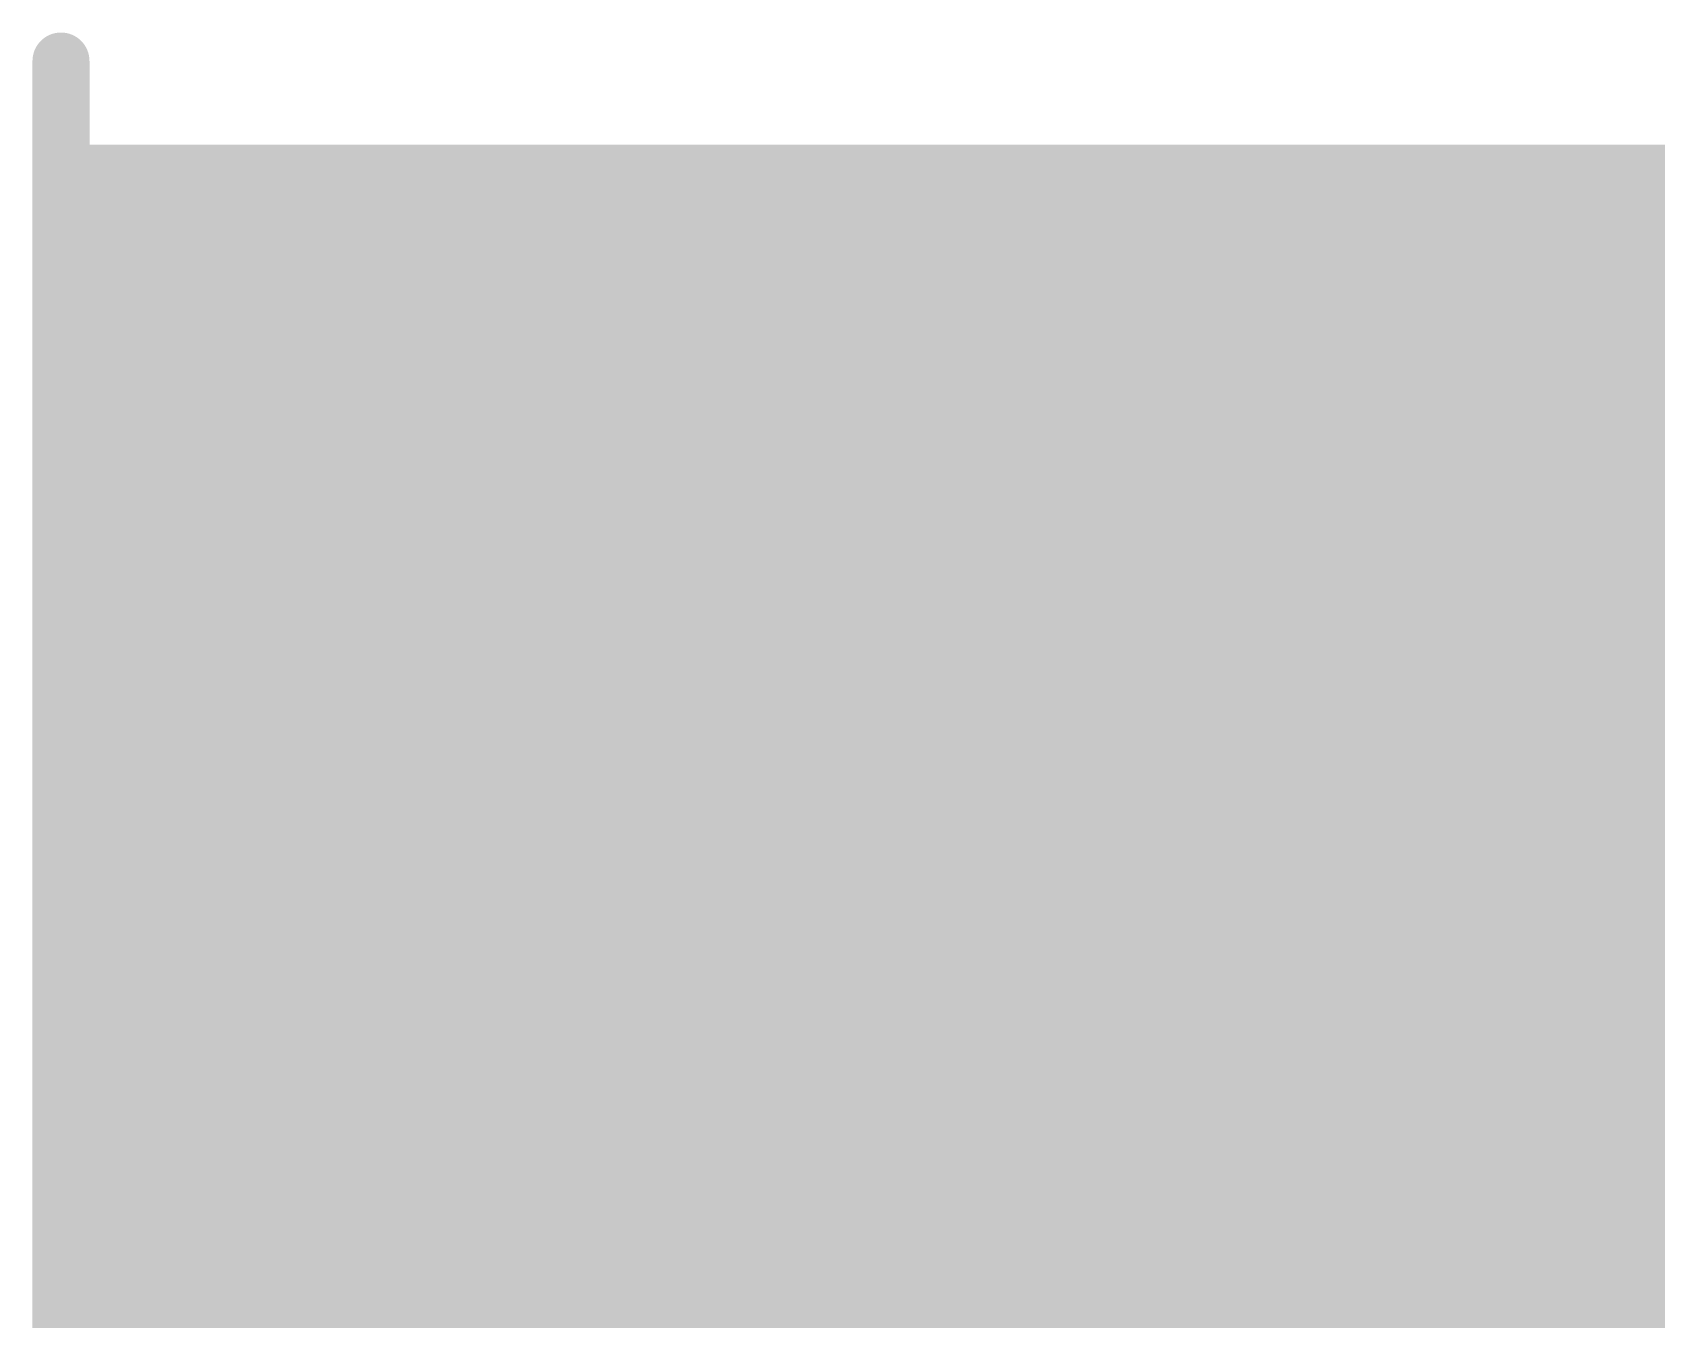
# Model space of a CAD drawing. Header units: inches. Extents: x -5 to 5258, y -4 to 5281.
# Drawn here: x 28.036 to 31.652, y 22.654 to 25.519 of the extents above; entities that cross this region are included whole.
import ezdxf

# ---------------------------------------------------------------- set-up
doc = ezdxf.new("R2010")
doc.units = ezdxf.units.IN
for name, color, linetype in [('Bottom Layer', 5, 'Continuous'), ('Bottom Solder', 6, 'Continuous'), ('Drill Drawing', 1, 'Continuous'), ('Top Layer', 1, 'Continuous'), ('Top Overlay', 2, 'Continuous'), ('Top Paste', 8, 'Continuous'), ('Top Solder', 216, 'Continuous'), ('Via Holes', 16, 'Continuous')]:
    doc.layers.add(name, color=color, linetype=linetype)

# ---------------------------------------------------------------- blocks, each defined once
blk = doc.blocks.new('8_SO_P____P___7')
at = {"layer": 'Top Layer'}
blk.add_hatch(color=1, dxfattribs=at).paths.add_polyline_path([(-1.1435, 1.1435), (1.1435, 1.1435), (1.1435, -1.1435), (-1.1435, -1.1435)])
at = {"layer": 'Top Paste'}
blk.add_hatch(color=8, dxfattribs=at).paths.add_polyline_path([(-1.1435, 1.1435), (1.1435, 1.1435), (1.1435, -1.1435), (-1.1435, -1.1435)])
at = {"layer": 'Top Solder'}
blk.add_hatch(color=216, dxfattribs=at).paths.add_polyline_path([(-1.2135, 1.2135), (1.2135, 1.2135), (1.2135, -1.2135), (-1.2135, -1.2135)])
at = {"layer": 'Top Overlay'}
blk.add_lwpolyline([(1.9022, -2.4892, 0.127, 0.127, 0), (-1.603, -2.4892, 0.127, 0.127, 0)], format="xyseb", dxfattribs=at)
blk.add_lwpolyline([(-1.6347, -2.4892, 0.0635, 0.0635, 1), (-1.5712, -2.4892, 0.0635, 0.0635, 1)], format="xyseb", close=True, dxfattribs=at)

msp = doc.modelspace()

# ---------------------------------------------------------------- hatches: boundary and pattern name
at = {"layer": 'Bottom Layer'}
h = msp.add_hatch(color=5, dxfattribs=at)
edge = h.paths.add_edge_path()
edge.add_arc((28.702, 24.5039), 0.3, 0, 360)
h = msp.add_hatch(color=5, dxfattribs=at)
edge = h.paths.add_edge_path()
edge.add_arc((29.9649, 24.5039), 0.3, 0, 360)
h = msp.add_hatch(color=5, dxfattribs=at)
edge = h.paths.add_edge_path()
edge.add_arc((31.2491, 24.5039), 0.3, 0, 360)
h = msp.add_hatch(color=5, dxfattribs=at)
edge = h.paths.add_edge_path()
edge.add_arc((28.702, 23.241), 0.3, 0, 360)
h = msp.add_hatch(color=5, dxfattribs=at)
edge = h.paths.add_edge_path()
edge.add_arc((29.9649, 23.241), 0.3, 0, 360)
h = msp.add_hatch(color=5, dxfattribs=at)
edge = h.paths.add_edge_path()
edge.add_arc((31.2491, 23.241), 0.3, 0, 360)
at = {"layer": 'Bottom Solder'}
h = msp.add_hatch(color=6, dxfattribs=at)
edge = h.paths.add_edge_path()
edge.add_arc((28.702, 24.5039), 0.4016, 0, 360)
h = msp.add_hatch(color=6, dxfattribs=at)
edge = h.paths.add_edge_path()
edge.add_arc((29.9649, 24.5039), 0.4016, 0, 360)
h = msp.add_hatch(color=6, dxfattribs=at)
edge = h.paths.add_edge_path()
edge.add_arc((31.2491, 24.5039), 0.4016, 0, 360)
h = msp.add_hatch(color=6, dxfattribs=at)
edge = h.paths.add_edge_path()
edge.add_arc((28.702, 23.241), 0.4016, 0, 360)
h = msp.add_hatch(color=6, dxfattribs=at)
edge = h.paths.add_edge_path()
edge.add_arc((29.9649, 23.241), 0.4016, 0, 360)
h = msp.add_hatch(color=6, dxfattribs=at)
edge = h.paths.add_edge_path()
edge.add_arc((31.2491, 23.241), 0.4016, 0, 360)
at = {"layer": 'Top Layer'}
msp.add_hatch(color=1, dxfattribs=at).paths.add_polyline_path([(28.0993, 22.4362), (33.0777, 22.4362), (33.0777, 25.269), (28.0993, 25.269)])
h = msp.add_hatch(color=1, dxfattribs=at)
edge = h.paths.add_edge_path()
edge.add_arc((28.702, 24.5039), 0.3, 0, 360)
h = msp.add_hatch(color=1, dxfattribs=at)
edge = h.paths.add_edge_path()
edge.add_arc((29.9649, 24.5039), 0.3, 0, 360)
h = msp.add_hatch(color=1, dxfattribs=at)
edge = h.paths.add_edge_path()
edge.add_arc((31.2491, 24.5039), 0.3, 0, 360)
h = msp.add_hatch(color=1, dxfattribs=at)
edge = h.paths.add_edge_path()
edge.add_arc((28.702, 23.241), 0.3, 0, 360)
h = msp.add_hatch(color=1, dxfattribs=at)
edge = h.paths.add_edge_path()
edge.add_arc((29.9649, 23.241), 0.3, 0, 360)
h = msp.add_hatch(color=1, dxfattribs=at)
edge = h.paths.add_edge_path()
edge.add_arc((31.2491, 23.241), 0.3, 0, 360)
at = {"layer": 'Top Solder'}
h = msp.add_hatch(color=216, dxfattribs=at)
edge = h.paths.add_edge_path()
edge.add_arc((28.702, 24.5039), 0.4016, 0, 360)
h = msp.add_hatch(color=216, dxfattribs=at)
edge = h.paths.add_edge_path()
edge.add_arc((29.9649, 24.5039), 0.4016, 0, 360)
h = msp.add_hatch(color=216, dxfattribs=at)
edge = h.paths.add_edge_path()
edge.add_arc((31.2491, 24.5039), 0.4016, 0, 360)
h = msp.add_hatch(color=216, dxfattribs=at)
edge = h.paths.add_edge_path()
edge.add_arc((28.702, 23.241), 0.4016, 0, 360)
h = msp.add_hatch(color=216, dxfattribs=at)
edge = h.paths.add_edge_path()
edge.add_arc((29.9649, 23.241), 0.4016, 0, 360)
h = msp.add_hatch(color=216, dxfattribs=at)
edge = h.paths.add_edge_path()
edge.add_arc((31.2491, 23.241), 0.4016, 0, 360)
at = {"layer": 'Via Holes'}
h = msp.add_hatch(color=7, dxfattribs=at)
edge = h.paths.add_edge_path()
edge.add_arc((28.702, 24.5039), 0.15, 0, 360)
h = msp.add_hatch(color=7, dxfattribs=at)
edge = h.paths.add_edge_path()
edge.add_arc((29.9649, 24.5039), 0.15, 0, 360)
h = msp.add_hatch(color=7, dxfattribs=at)
edge = h.paths.add_edge_path()
edge.add_arc((31.2491, 24.5039), 0.15, 0, 360)
h = msp.add_hatch(color=7, dxfattribs=at)
edge = h.paths.add_edge_path()
edge.add_arc((28.702, 23.241), 0.15, 0, 360)
h = msp.add_hatch(color=7, dxfattribs=at)
edge = h.paths.add_edge_path()
edge.add_arc((29.9649, 23.241), 0.15, 0, 360)
h = msp.add_hatch(color=7, dxfattribs=at)
edge = h.paths.add_edge_path()
edge.add_arc((31.2491, 23.241), 0.15, 0, 360)

# ---------------------------------------------------------------- linework, layer by layer
at = {"layer": 'Drill Drawing'}
for points in [[(28.575, 24.6309, 0.0508, 0.0508, 0), (28.575, 24.7579, 0.0508, 0.0508, 0)], [(28.575, 24.7579, 0.0508, 0.0508, 0), (28.829, 24.7579, 0.0508, 0.0508, 0)], [(28.829, 24.6309, 0.0508, 0.0508, 0), (28.829, 24.7579, 0.0508, 0.0508, 0)], [(29.8379, 24.6309, 0.0508, 0.0508, 0), (29.8379, 24.7579, 0.0508, 0.0508, 0)], [(29.8379, 24.7579, 0.0508, 0.0508, 0), (30.0919, 24.7579, 0.0508, 0.0508, 0)], [(30.0919, 24.6309, 0.0508, 0.0508, 0), (30.0919, 24.7579, 0.0508, 0.0508, 0)], [(31.1221, 24.6309, 0.0508, 0.0508, 0), (31.1221, 24.7579, 0.0508, 0.0508, 0)], [(31.1221, 24.7579, 0.0508, 0.0508, 0), (31.3761, 24.7579, 0.0508, 0.0508, 0)], [(31.3761, 24.6309, 0.0508, 0.0508, 0), (31.3761, 24.7579, 0.0508, 0.0508, 0)], [(28.6258, 24.5801, 0.0508, 0.0508, 0), (28.6258, 24.6563, 0.0508, 0.0508, 0)], [(28.6258, 24.6563, 0.0508, 0.0508, 0), (28.7782, 24.6563, 0.0508, 0.0508, 0)], [(28.7782, 24.5801, 0.0508, 0.0508, 0), (28.7782, 24.6563, 0.0508, 0.0508, 0)], [(29.8887, 24.5801, 0.0508, 0.0508, 0), (29.8887, 24.6563, 0.0508, 0.0508, 0)], [(29.8887, 24.6563, 0.0508, 0.0508, 0), (30.0411, 24.6563, 0.0508, 0.0508, 0)], [(30.0411, 24.5801, 0.0508, 0.0508, 0), (30.0411, 24.6563, 0.0508, 0.0508, 0)], [(31.1729, 24.5801, 0.0508, 0.0508, 0), (31.1729, 24.6563, 0.0508, 0.0508, 0)], [(31.1729, 24.6563, 0.0508, 0.0508, 0), (31.3253, 24.6563, 0.0508, 0.0508, 0)], [(31.3253, 24.5801, 0.0508, 0.0508, 0), (31.3253, 24.6563, 0.0508, 0.0508, 0)], [(28.448, 24.3769, 0.0508, 0.0508, 0), (28.448, 24.6309, 0.0508, 0.0508, 0)], [(28.448, 24.6309, 0.0508, 0.0508, 0), (28.575, 24.6309, 0.0508, 0.0508, 0)], [(28.829, 24.6309, 0.0508, 0.0508, 0), (28.956, 24.6309, 0.0508, 0.0508, 0)], [(28.956, 24.3769, 0.0508, 0.0508, 0), (28.956, 24.6309, 0.0508, 0.0508, 0)], [(29.7109, 24.3769, 0.0508, 0.0508, 0), (29.7109, 24.6309, 0.0508, 0.0508, 0)], [(29.7109, 24.6309, 0.0508, 0.0508, 0), (29.8379, 24.6309, 0.0508, 0.0508, 0)], [(30.0919, 24.6309, 0.0508, 0.0508, 0), (30.2189, 24.6309, 0.0508, 0.0508, 0)], [(30.2189, 24.3769, 0.0508, 0.0508, 0), (30.2189, 24.6309, 0.0508, 0.0508, 0)], [(30.9951, 24.3769, 0.0508, 0.0508, 0), (30.9951, 24.6309, 0.0508, 0.0508, 0)], [(30.9951, 24.6309, 0.0508, 0.0508, 0), (31.1221, 24.6309, 0.0508, 0.0508, 0)], [(31.3761, 24.6309, 0.0508, 0.0508, 0), (31.5031, 24.6309, 0.0508, 0.0508, 0)], [(31.5031, 24.3769, 0.0508, 0.0508, 0), (31.5031, 24.6309, 0.0508, 0.0508, 0)], [(28.5496, 24.4277, 0.0508, 0.0508, 0), (28.5496, 24.5801, 0.0508, 0.0508, 0)], [(28.5496, 24.5801, 0.0508, 0.0508, 0), (28.6258, 24.5801, 0.0508, 0.0508, 0)], [(28.7782, 24.5801, 0.0508, 0.0508, 0), (28.8544, 24.5801, 0.0508, 0.0508, 0)], [(28.8544, 24.4277, 0.0508, 0.0508, 0), (28.8544, 24.5801, 0.0508, 0.0508, 0)], [(29.8125, 24.4277, 0.0508, 0.0508, 0), (29.8125, 24.5801, 0.0508, 0.0508, 0)], [(29.8125, 24.5801, 0.0508, 0.0508, 0), (29.8887, 24.5801, 0.0508, 0.0508, 0)], [(30.0411, 24.5801, 0.0508, 0.0508, 0), (30.1173, 24.5801, 0.0508, 0.0508, 0)], [(30.1173, 24.4277, 0.0508, 0.0508, 0), (30.1173, 24.5801, 0.0508, 0.0508, 0)], [(31.0967, 24.4277, 0.0508, 0.0508, 0), (31.0967, 24.5801, 0.0508, 0.0508, 0)], [(31.0967, 24.5801, 0.0508, 0.0508, 0), (31.1729, 24.5801, 0.0508, 0.0508, 0)], [(31.3253, 24.5801, 0.0508, 0.0508, 0), (31.4015, 24.5801, 0.0508, 0.0508, 0)], [(31.4015, 24.4277, 0.0508, 0.0508, 0), (31.4015, 24.5801, 0.0508, 0.0508, 0)], [(28.5496, 24.4277, 0.0508, 0.0508, 0), (28.6258, 24.4277, 0.0508, 0.0508, 0)], [(28.6258, 24.3515, 0.0508, 0.0508, 0), (28.6258, 24.4277, 0.0508, 0.0508, 0)], [(28.7782, 24.4277, 0.0508, 0.0508, 0), (28.8544, 24.4277, 0.0508, 0.0508, 0)], [(28.7782, 24.3515, 0.0508, 0.0508, 0), (28.7782, 24.4277, 0.0508, 0.0508, 0)], [(29.8125, 24.4277, 0.0508, 0.0508, 0), (29.8887, 24.4277, 0.0508, 0.0508, 0)], [(29.8887, 24.3515, 0.0508, 0.0508, 0), (29.8887, 24.4277, 0.0508, 0.0508, 0)], [(30.0411, 24.4277, 0.0508, 0.0508, 0), (30.1173, 24.4277, 0.0508, 0.0508, 0)], [(30.0411, 24.3515, 0.0508, 0.0508, 0), (30.0411, 24.4277, 0.0508, 0.0508, 0)], [(31.0967, 24.4277, 0.0508, 0.0508, 0), (31.1729, 24.4277, 0.0508, 0.0508, 0)], [(31.1729, 24.3515, 0.0508, 0.0508, 0), (31.1729, 24.4277, 0.0508, 0.0508, 0)], [(31.3253, 24.4277, 0.0508, 0.0508, 0), (31.4015, 24.4277, 0.0508, 0.0508, 0)], [(31.3253, 24.3515, 0.0508, 0.0508, 0), (31.3253, 24.4277, 0.0508, 0.0508, 0)], [(28.448, 24.3769, 0.0508, 0.0508, 0), (28.575, 24.3769, 0.0508, 0.0508, 0)], [(28.575, 24.2499, 0.0508, 0.0508, 0), (28.575, 24.3769, 0.0508, 0.0508, 0)], [(28.6258, 24.3515, 0.0508, 0.0508, 0), (28.7782, 24.3515, 0.0508, 0.0508, 0)], [(28.829, 24.3769, 0.0508, 0.0508, 0), (28.956, 24.3769, 0.0508, 0.0508, 0)], [(28.829, 24.2499, 0.0508, 0.0508, 0), (28.829, 24.3769, 0.0508, 0.0508, 0)], [(29.7109, 24.3769, 0.0508, 0.0508, 0), (29.8379, 24.3769, 0.0508, 0.0508, 0)], [(29.8379, 24.2499, 0.0508, 0.0508, 0), (29.8379, 24.3769, 0.0508, 0.0508, 0)], [(29.8887, 24.3515, 0.0508, 0.0508, 0), (30.0411, 24.3515, 0.0508, 0.0508, 0)], [(30.0919, 24.3769, 0.0508, 0.0508, 0), (30.2189, 24.3769, 0.0508, 0.0508, 0)], [(30.0919, 24.2499, 0.0508, 0.0508, 0), (30.0919, 24.3769, 0.0508, 0.0508, 0)], [(30.9951, 24.3769, 0.0508, 0.0508, 0), (31.1221, 24.3769, 0.0508, 0.0508, 0)], [(31.1221, 24.2499, 0.0508, 0.0508, 0), (31.1221, 24.3769, 0.0508, 0.0508, 0)], [(31.1729, 24.3515, 0.0508, 0.0508, 0), (31.3253, 24.3515, 0.0508, 0.0508, 0)], [(31.3761, 24.3769, 0.0508, 0.0508, 0), (31.5031, 24.3769, 0.0508, 0.0508, 0)], [(31.3761, 24.2499, 0.0508, 0.0508, 0), (31.3761, 24.3769, 0.0508, 0.0508, 0)], [(28.575, 24.2499, 0.0508, 0.0508, 0), (28.829, 24.2499, 0.0508, 0.0508, 0)], [(29.8379, 24.2499, 0.0508, 0.0508, 0), (30.0919, 24.2499, 0.0508, 0.0508, 0)], [(31.1221, 24.2499, 0.0508, 0.0508, 0), (31.3761, 24.2499, 0.0508, 0.0508, 0)], [(28.575, 23.368, 0.0508, 0.0508, 0), (28.575, 23.495, 0.0508, 0.0508, 0)], [(28.575, 23.495, 0.0508, 0.0508, 0), (28.829, 23.495, 0.0508, 0.0508, 0)], [(28.829, 23.368, 0.0508, 0.0508, 0), (28.829, 23.495, 0.0508, 0.0508, 0)], [(29.8379, 23.368, 0.0508, 0.0508, 0), (29.8379, 23.495, 0.0508, 0.0508, 0)], [(29.8379, 23.495, 0.0508, 0.0508, 0), (30.0919, 23.495, 0.0508, 0.0508, 0)], [(30.0919, 23.368, 0.0508, 0.0508, 0), (30.0919, 23.495, 0.0508, 0.0508, 0)], [(31.1221, 23.368, 0.0508, 0.0508, 0), (31.1221, 23.495, 0.0508, 0.0508, 0)], [(31.1221, 23.495, 0.0508, 0.0508, 0), (31.3761, 23.495, 0.0508, 0.0508, 0)], [(31.3761, 23.368, 0.0508, 0.0508, 0), (31.3761, 23.495, 0.0508, 0.0508, 0)], [(28.6258, 23.3172, 0.0508, 0.0508, 0), (28.6258, 23.3934, 0.0508, 0.0508, 0)], [(28.6258, 23.3934, 0.0508, 0.0508, 0), (28.7782, 23.3934, 0.0508, 0.0508, 0)], [(28.7782, 23.3172, 0.0508, 0.0508, 0), (28.7782, 23.3934, 0.0508, 0.0508, 0)], [(29.8887, 23.3172, 0.0508, 0.0508, 0), (29.8887, 23.3934, 0.0508, 0.0508, 0)], [(29.8887, 23.3934, 0.0508, 0.0508, 0), (30.0411, 23.3934, 0.0508, 0.0508, 0)], [(30.0411, 23.3172, 0.0508, 0.0508, 0), (30.0411, 23.3934, 0.0508, 0.0508, 0)], [(31.1729, 23.3172, 0.0508, 0.0508, 0), (31.1729, 23.3934, 0.0508, 0.0508, 0)], [(31.1729, 23.3934, 0.0508, 0.0508, 0), (31.3253, 23.3934, 0.0508, 0.0508, 0)], [(31.3253, 23.3172, 0.0508, 0.0508, 0), (31.3253, 23.3934, 0.0508, 0.0508, 0)], [(28.448, 23.114, 0.0508, 0.0508, 0), (28.448, 23.368, 0.0508, 0.0508, 0)], [(28.448, 23.368, 0.0508, 0.0508, 0), (28.575, 23.368, 0.0508, 0.0508, 0)], [(28.829, 23.368, 0.0508, 0.0508, 0), (28.956, 23.368, 0.0508, 0.0508, 0)], [(28.956, 23.114, 0.0508, 0.0508, 0), (28.956, 23.368, 0.0508, 0.0508, 0)], [(29.7109, 23.114, 0.0508, 0.0508, 0), (29.7109, 23.368, 0.0508, 0.0508, 0)], [(29.7109, 23.368, 0.0508, 0.0508, 0), (29.8379, 23.368, 0.0508, 0.0508, 0)], [(30.0919, 23.368, 0.0508, 0.0508, 0), (30.2189, 23.368, 0.0508, 0.0508, 0)], [(30.2189, 23.114, 0.0508, 0.0508, 0), (30.2189, 23.368, 0.0508, 0.0508, 0)], [(30.9951, 23.114, 0.0508, 0.0508, 0), (30.9951, 23.368, 0.0508, 0.0508, 0)], [(30.9951, 23.368, 0.0508, 0.0508, 0), (31.1221, 23.368, 0.0508, 0.0508, 0)], [(31.3761, 23.368, 0.0508, 0.0508, 0), (31.5031, 23.368, 0.0508, 0.0508, 0)], [(31.5031, 23.114, 0.0508, 0.0508, 0), (31.5031, 23.368, 0.0508, 0.0508, 0)], [(28.5496, 23.1648, 0.0508, 0.0508, 0), (28.5496, 23.3172, 0.0508, 0.0508, 0)], [(28.5496, 23.3172, 0.0508, 0.0508, 0), (28.6258, 23.3172, 0.0508, 0.0508, 0)], [(28.7782, 23.3172, 0.0508, 0.0508, 0), (28.8544, 23.3172, 0.0508, 0.0508, 0)], [(28.8544, 23.1648, 0.0508, 0.0508, 0), (28.8544, 23.3172, 0.0508, 0.0508, 0)], [(29.8125, 23.1648, 0.0508, 0.0508, 0), (29.8125, 23.3172, 0.0508, 0.0508, 0)], [(29.8125, 23.3172, 0.0508, 0.0508, 0), (29.8887, 23.3172, 0.0508, 0.0508, 0)], [(30.0411, 23.3172, 0.0508, 0.0508, 0), (30.1173, 23.3172, 0.0508, 0.0508, 0)], [(30.1173, 23.1648, 0.0508, 0.0508, 0), (30.1173, 23.3172, 0.0508, 0.0508, 0)], [(31.0967, 23.1648, 0.0508, 0.0508, 0), (31.0967, 23.3172, 0.0508, 0.0508, 0)], [(31.0967, 23.3172, 0.0508, 0.0508, 0), (31.1729, 23.3172, 0.0508, 0.0508, 0)], [(31.3253, 23.3172, 0.0508, 0.0508, 0), (31.4015, 23.3172, 0.0508, 0.0508, 0)], [(31.4015, 23.1648, 0.0508, 0.0508, 0), (31.4015, 23.3172, 0.0508, 0.0508, 0)], [(28.5496, 23.1648, 0.0508, 0.0508, 0), (28.6258, 23.1648, 0.0508, 0.0508, 0)], [(28.6258, 23.0886, 0.0508, 0.0508, 0), (28.6258, 23.1648, 0.0508, 0.0508, 0)], [(28.7782, 23.1648, 0.0508, 0.0508, 0), (28.8544, 23.1648, 0.0508, 0.0508, 0)], [(28.7782, 23.0886, 0.0508, 0.0508, 0), (28.7782, 23.1648, 0.0508, 0.0508, 0)], [(29.8125, 23.1648, 0.0508, 0.0508, 0), (29.8887, 23.1648, 0.0508, 0.0508, 0)], [(29.8887, 23.0886, 0.0508, 0.0508, 0), (29.8887, 23.1648, 0.0508, 0.0508, 0)], [(30.0411, 23.1648, 0.0508, 0.0508, 0), (30.1173, 23.1648, 0.0508, 0.0508, 0)], [(30.0411, 23.0886, 0.0508, 0.0508, 0), (30.0411, 23.1648, 0.0508, 0.0508, 0)], [(31.0967, 23.1648, 0.0508, 0.0508, 0), (31.1729, 23.1648, 0.0508, 0.0508, 0)], [(31.1729, 23.0886, 0.0508, 0.0508, 0), (31.1729, 23.1648, 0.0508, 0.0508, 0)], [(31.3253, 23.1648, 0.0508, 0.0508, 0), (31.4015, 23.1648, 0.0508, 0.0508, 0)], [(31.3253, 23.0886, 0.0508, 0.0508, 0), (31.3253, 23.1648, 0.0508, 0.0508, 0)], [(28.448, 23.114, 0.0508, 0.0508, 0), (28.575, 23.114, 0.0508, 0.0508, 0)], [(28.575, 22.987, 0.0508, 0.0508, 0), (28.575, 23.114, 0.0508, 0.0508, 0)], [(28.6258, 23.0886, 0.0508, 0.0508, 0), (28.7782, 23.0886, 0.0508, 0.0508, 0)], [(28.829, 23.114, 0.0508, 0.0508, 0), (28.956, 23.114, 0.0508, 0.0508, 0)], [(28.829, 22.987, 0.0508, 0.0508, 0), (28.829, 23.114, 0.0508, 0.0508, 0)], [(29.7109, 23.114, 0.0508, 0.0508, 0), (29.8379, 23.114, 0.0508, 0.0508, 0)], [(29.8379, 22.987, 0.0508, 0.0508, 0), (29.8379, 23.114, 0.0508, 0.0508, 0)], [(29.8887, 23.0886, 0.0508, 0.0508, 0), (30.0411, 23.0886, 0.0508, 0.0508, 0)], [(30.0919, 23.114, 0.0508, 0.0508, 0), (30.2189, 23.114, 0.0508, 0.0508, 0)], [(30.0919, 22.987, 0.0508, 0.0508, 0), (30.0919, 23.114, 0.0508, 0.0508, 0)], [(30.9951, 23.114, 0.0508, 0.0508, 0), (31.1221, 23.114, 0.0508, 0.0508, 0)], [(31.1221, 22.987, 0.0508, 0.0508, 0), (31.1221, 23.114, 0.0508, 0.0508, 0)], [(31.1729, 23.0886, 0.0508, 0.0508, 0), (31.3253, 23.0886, 0.0508, 0.0508, 0)], [(31.3761, 23.114, 0.0508, 0.0508, 0), (31.5031, 23.114, 0.0508, 0.0508, 0)], [(31.3761, 22.987, 0.0508, 0.0508, 0), (31.3761, 23.114, 0.0508, 0.0508, 0)], [(28.575, 22.987, 0.0508, 0.0508, 0), (28.829, 22.987, 0.0508, 0.0508, 0)], [(29.8379, 22.987, 0.0508, 0.0508, 0), (30.0919, 22.987, 0.0508, 0.0508, 0)], [(31.1221, 22.987, 0.0508, 0.0508, 0), (31.3761, 22.987, 0.0508, 0.0508, 0)]]:
    msp.add_lwpolyline(points, format="xyseb", dxfattribs=at)
for points in [[(28.5623, 24.7579, 0.0254, 0.0254, 1), (28.5877, 24.7579, 0.0254, 0.0254, 1)], [(28.5623, 24.7579, 0.0254, 0.0254, 1), (28.5877, 24.7579, 0.0254, 0.0254, 1)], [(28.8163, 24.7579, 0.0254, 0.0254, 1), (28.8417, 24.7579, 0.0254, 0.0254, 1)], [(28.8163, 24.7579, 0.0254, 0.0254, 1), (28.8417, 24.7579, 0.0254, 0.0254, 1)], [(29.8252, 24.7579, 0.0254, 0.0254, 1), (29.8506, 24.7579, 0.0254, 0.0254, 1)], [(29.8252, 24.7579, 0.0254, 0.0254, 1), (29.8506, 24.7579, 0.0254, 0.0254, 1)], [(30.0792, 24.7579, 0.0254, 0.0254, 1), (30.1046, 24.7579, 0.0254, 0.0254, 1)], [(30.0792, 24.7579, 0.0254, 0.0254, 1), (30.1046, 24.7579, 0.0254, 0.0254, 1)], [(31.1094, 24.7579, 0.0254, 0.0254, 1), (31.1348, 24.7579, 0.0254, 0.0254, 1)], [(31.1094, 24.7579, 0.0254, 0.0254, 1), (31.1348, 24.7579, 0.0254, 0.0254, 1)], [(31.3634, 24.7579, 0.0254, 0.0254, 1), (31.3888, 24.7579, 0.0254, 0.0254, 1)], [(31.3634, 24.7579, 0.0254, 0.0254, 1), (31.3888, 24.7579, 0.0254, 0.0254, 1)], [(28.6131, 24.6563, 0.0254, 0.0254, 1), (28.6385, 24.6563, 0.0254, 0.0254, 1)], [(28.6131, 24.6563, 0.0254, 0.0254, 1), (28.6385, 24.6563, 0.0254, 0.0254, 1)], [(28.7655, 24.6563, 0.0254, 0.0254, 1), (28.7909, 24.6563, 0.0254, 0.0254, 1)], [(28.7655, 24.6563, 0.0254, 0.0254, 1), (28.7909, 24.6563, 0.0254, 0.0254, 1)], [(29.876, 24.6563, 0.0254, 0.0254, 1), (29.9014, 24.6563, 0.0254, 0.0254, 1)], [(29.876, 24.6563, 0.0254, 0.0254, 1), (29.9014, 24.6563, 0.0254, 0.0254, 1)], [(30.0284, 24.6563, 0.0254, 0.0254, 1), (30.0538, 24.6563, 0.0254, 0.0254, 1)], [(30.0284, 24.6563, 0.0254, 0.0254, 1), (30.0538, 24.6563, 0.0254, 0.0254, 1)], [(31.1602, 24.6563, 0.0254, 0.0254, 1), (31.1856, 24.6563, 0.0254, 0.0254, 1)], [(31.1602, 24.6563, 0.0254, 0.0254, 1), (31.1856, 24.6563, 0.0254, 0.0254, 1)], [(31.3126, 24.6563, 0.0254, 0.0254, 1), (31.338, 24.6563, 0.0254, 0.0254, 1)], [(31.3126, 24.6563, 0.0254, 0.0254, 1), (31.338, 24.6563, 0.0254, 0.0254, 1)], [(28.4353, 24.6309, 0.0254, 0.0254, 1), (28.4607, 24.6309, 0.0254, 0.0254, 1)], [(28.4353, 24.6309, 0.0254, 0.0254, 1), (28.4607, 24.6309, 0.0254, 0.0254, 1)], [(28.5623, 24.6309, 0.0254, 0.0254, 1), (28.5877, 24.6309, 0.0254, 0.0254, 1)], [(28.5623, 24.6309, 0.0254, 0.0254, 1), (28.5877, 24.6309, 0.0254, 0.0254, 1)], [(28.8163, 24.6309, 0.0254, 0.0254, 1), (28.8417, 24.6309, 0.0254, 0.0254, 1)], [(28.8163, 24.6309, 0.0254, 0.0254, 1), (28.8417, 24.6309, 0.0254, 0.0254, 1)], [(28.9433, 24.6309, 0.0254, 0.0254, 1), (28.9687, 24.6309, 0.0254, 0.0254, 1)], [(28.9433, 24.6309, 0.0254, 0.0254, 1), (28.9687, 24.6309, 0.0254, 0.0254, 1)], [(29.6982, 24.6309, 0.0254, 0.0254, 1), (29.7236, 24.6309, 0.0254, 0.0254, 1)], [(29.6982, 24.6309, 0.0254, 0.0254, 1), (29.7236, 24.6309, 0.0254, 0.0254, 1)], [(29.8252, 24.6309, 0.0254, 0.0254, 1), (29.8506, 24.6309, 0.0254, 0.0254, 1)], [(29.8252, 24.6309, 0.0254, 0.0254, 1), (29.8506, 24.6309, 0.0254, 0.0254, 1)], [(30.0792, 24.6309, 0.0254, 0.0254, 1), (30.1046, 24.6309, 0.0254, 0.0254, 1)], [(30.0792, 24.6309, 0.0254, 0.0254, 1), (30.1046, 24.6309, 0.0254, 0.0254, 1)], [(30.2062, 24.6309, 0.0254, 0.0254, 1), (30.2316, 24.6309, 0.0254, 0.0254, 1)], [(30.2062, 24.6309, 0.0254, 0.0254, 1), (30.2316, 24.6309, 0.0254, 0.0254, 1)], [(30.9824, 24.6309, 0.0254, 0.0254, 1), (31.0078, 24.6309, 0.0254, 0.0254, 1)], [(30.9824, 24.6309, 0.0254, 0.0254, 1), (31.0078, 24.6309, 0.0254, 0.0254, 1)], [(31.1094, 24.6309, 0.0254, 0.0254, 1), (31.1348, 24.6309, 0.0254, 0.0254, 1)], [(31.1094, 24.6309, 0.0254, 0.0254, 1), (31.1348, 24.6309, 0.0254, 0.0254, 1)], [(31.3634, 24.6309, 0.0254, 0.0254, 1), (31.3888, 24.6309, 0.0254, 0.0254, 1)], [(31.3634, 24.6309, 0.0254, 0.0254, 1), (31.3888, 24.6309, 0.0254, 0.0254, 1)], [(31.4904, 24.6309, 0.0254, 0.0254, 1), (31.5158, 24.6309, 0.0254, 0.0254, 1)], [(31.4904, 24.6309, 0.0254, 0.0254, 1), (31.5158, 24.6309, 0.0254, 0.0254, 1)], [(28.5369, 24.5801, 0.0254, 0.0254, 1), (28.5623, 24.5801, 0.0254, 0.0254, 1)], [(28.5369, 24.5801, 0.0254, 0.0254, 1), (28.5623, 24.5801, 0.0254, 0.0254, 1)], [(28.6131, 24.5801, 0.0254, 0.0254, 1), (28.6385, 24.5801, 0.0254, 0.0254, 1)], [(28.6131, 24.5801, 0.0254, 0.0254, 1), (28.6385, 24.5801, 0.0254, 0.0254, 1)], [(28.7655, 24.5801, 0.0254, 0.0254, 1), (28.7909, 24.5801, 0.0254, 0.0254, 1)], [(28.7655, 24.5801, 0.0254, 0.0254, 1), (28.7909, 24.5801, 0.0254, 0.0254, 1)], [(28.8417, 24.5801, 0.0254, 0.0254, 1), (28.8671, 24.5801, 0.0254, 0.0254, 1)], [(28.8417, 24.5801, 0.0254, 0.0254, 1), (28.8671, 24.5801, 0.0254, 0.0254, 1)], [(29.7998, 24.5801, 0.0254, 0.0254, 1), (29.8252, 24.5801, 0.0254, 0.0254, 1)], [(29.7998, 24.5801, 0.0254, 0.0254, 1), (29.8252, 24.5801, 0.0254, 0.0254, 1)], [(29.876, 24.5801, 0.0254, 0.0254, 1), (29.9014, 24.5801, 0.0254, 0.0254, 1)], [(29.876, 24.5801, 0.0254, 0.0254, 1), (29.9014, 24.5801, 0.0254, 0.0254, 1)], [(30.0284, 24.5801, 0.0254, 0.0254, 1), (30.0538, 24.5801, 0.0254, 0.0254, 1)], [(30.0284, 24.5801, 0.0254, 0.0254, 1), (30.0538, 24.5801, 0.0254, 0.0254, 1)], [(30.1046, 24.5801, 0.0254, 0.0254, 1), (30.13, 24.5801, 0.0254, 0.0254, 1)], [(30.1046, 24.5801, 0.0254, 0.0254, 1), (30.13, 24.5801, 0.0254, 0.0254, 1)], [(31.084, 24.5801, 0.0254, 0.0254, 1), (31.1094, 24.5801, 0.0254, 0.0254, 1)], [(31.084, 24.5801, 0.0254, 0.0254, 1), (31.1094, 24.5801, 0.0254, 0.0254, 1)], [(31.1602, 24.5801, 0.0254, 0.0254, 1), (31.1856, 24.5801, 0.0254, 0.0254, 1)], [(31.1602, 24.5801, 0.0254, 0.0254, 1), (31.1856, 24.5801, 0.0254, 0.0254, 1)], [(31.3126, 24.5801, 0.0254, 0.0254, 1), (31.338, 24.5801, 0.0254, 0.0254, 1)], [(31.3126, 24.5801, 0.0254, 0.0254, 1), (31.338, 24.5801, 0.0254, 0.0254, 1)], [(31.3888, 24.5801, 0.0254, 0.0254, 1), (31.4142, 24.5801, 0.0254, 0.0254, 1)], [(31.3888, 24.5801, 0.0254, 0.0254, 1), (31.4142, 24.5801, 0.0254, 0.0254, 1)], [(28.5369, 24.4277, 0.0254, 0.0254, 1), (28.5623, 24.4277, 0.0254, 0.0254, 1)], [(28.5369, 24.4277, 0.0254, 0.0254, 1), (28.5623, 24.4277, 0.0254, 0.0254, 1)], [(28.6131, 24.4277, 0.0254, 0.0254, 1), (28.6385, 24.4277, 0.0254, 0.0254, 1)], [(28.6131, 24.4277, 0.0254, 0.0254, 1), (28.6385, 24.4277, 0.0254, 0.0254, 1)], [(28.7655, 24.4277, 0.0254, 0.0254, 1), (28.7909, 24.4277, 0.0254, 0.0254, 1)], [(28.7655, 24.4277, 0.0254, 0.0254, 1), (28.7909, 24.4277, 0.0254, 0.0254, 1)], [(28.8417, 24.4277, 0.0254, 0.0254, 1), (28.8671, 24.4277, 0.0254, 0.0254, 1)], [(28.8417, 24.4277, 0.0254, 0.0254, 1), (28.8671, 24.4277, 0.0254, 0.0254, 1)], [(29.7998, 24.4277, 0.0254, 0.0254, 1), (29.8252, 24.4277, 0.0254, 0.0254, 1)], [(29.7998, 24.4277, 0.0254, 0.0254, 1), (29.8252, 24.4277, 0.0254, 0.0254, 1)], [(29.876, 24.4277, 0.0254, 0.0254, 1), (29.9014, 24.4277, 0.0254, 0.0254, 1)], [(29.876, 24.4277, 0.0254, 0.0254, 1), (29.9014, 24.4277, 0.0254, 0.0254, 1)], [(30.0284, 24.4277, 0.0254, 0.0254, 1), (30.0538, 24.4277, 0.0254, 0.0254, 1)], [(30.0284, 24.4277, 0.0254, 0.0254, 1), (30.0538, 24.4277, 0.0254, 0.0254, 1)], [(30.1046, 24.4277, 0.0254, 0.0254, 1), (30.13, 24.4277, 0.0254, 0.0254, 1)], [(30.1046, 24.4277, 0.0254, 0.0254, 1), (30.13, 24.4277, 0.0254, 0.0254, 1)], [(31.084, 24.4277, 0.0254, 0.0254, 1), (31.1094, 24.4277, 0.0254, 0.0254, 1)], [(31.084, 24.4277, 0.0254, 0.0254, 1), (31.1094, 24.4277, 0.0254, 0.0254, 1)], [(31.1602, 24.4277, 0.0254, 0.0254, 1), (31.1856, 24.4277, 0.0254, 0.0254, 1)], [(31.1602, 24.4277, 0.0254, 0.0254, 1), (31.1856, 24.4277, 0.0254, 0.0254, 1)], [(31.3126, 24.4277, 0.0254, 0.0254, 1), (31.338, 24.4277, 0.0254, 0.0254, 1)], [(31.3126, 24.4277, 0.0254, 0.0254, 1), (31.338, 24.4277, 0.0254, 0.0254, 1)], [(31.3888, 24.4277, 0.0254, 0.0254, 1), (31.4142, 24.4277, 0.0254, 0.0254, 1)], [(31.3888, 24.4277, 0.0254, 0.0254, 1), (31.4142, 24.4277, 0.0254, 0.0254, 1)], [(28.4353, 24.3769, 0.0254, 0.0254, 1), (28.4607, 24.3769, 0.0254, 0.0254, 1)], [(28.4353, 24.3769, 0.0254, 0.0254, 1), (28.4607, 24.3769, 0.0254, 0.0254, 1)], [(28.5623, 24.3769, 0.0254, 0.0254, 1), (28.5877, 24.3769, 0.0254, 0.0254, 1)], [(28.5623, 24.3769, 0.0254, 0.0254, 1), (28.5877, 24.3769, 0.0254, 0.0254, 1)], [(28.6131, 24.3515, 0.0254, 0.0254, 1), (28.6385, 24.3515, 0.0254, 0.0254, 1)], [(28.6131, 24.3515, 0.0254, 0.0254, 1), (28.6385, 24.3515, 0.0254, 0.0254, 1)], [(28.7655, 24.3515, 0.0254, 0.0254, 1), (28.7909, 24.3515, 0.0254, 0.0254, 1)], [(28.7655, 24.3515, 0.0254, 0.0254, 1), (28.7909, 24.3515, 0.0254, 0.0254, 1)], [(28.8163, 24.3769, 0.0254, 0.0254, 1), (28.8417, 24.3769, 0.0254, 0.0254, 1)], [(28.8163, 24.3769, 0.0254, 0.0254, 1), (28.8417, 24.3769, 0.0254, 0.0254, 1)], [(28.9433, 24.3769, 0.0254, 0.0254, 1), (28.9687, 24.3769, 0.0254, 0.0254, 1)], [(28.9433, 24.3769, 0.0254, 0.0254, 1), (28.9687, 24.3769, 0.0254, 0.0254, 1)], [(29.6982, 24.3769, 0.0254, 0.0254, 1), (29.7236, 24.3769, 0.0254, 0.0254, 1)], [(29.6982, 24.3769, 0.0254, 0.0254, 1), (29.7236, 24.3769, 0.0254, 0.0254, 1)], [(29.8252, 24.3769, 0.0254, 0.0254, 1), (29.8506, 24.3769, 0.0254, 0.0254, 1)], [(29.8252, 24.3769, 0.0254, 0.0254, 1), (29.8506, 24.3769, 0.0254, 0.0254, 1)], [(29.876, 24.3515, 0.0254, 0.0254, 1), (29.9014, 24.3515, 0.0254, 0.0254, 1)], [(29.876, 24.3515, 0.0254, 0.0254, 1), (29.9014, 24.3515, 0.0254, 0.0254, 1)], [(30.0284, 24.3515, 0.0254, 0.0254, 1), (30.0538, 24.3515, 0.0254, 0.0254, 1)], [(30.0284, 24.3515, 0.0254, 0.0254, 1), (30.0538, 24.3515, 0.0254, 0.0254, 1)], [(30.0792, 24.3769, 0.0254, 0.0254, 1), (30.1046, 24.3769, 0.0254, 0.0254, 1)], [(30.0792, 24.3769, 0.0254, 0.0254, 1), (30.1046, 24.3769, 0.0254, 0.0254, 1)], [(30.2062, 24.3769, 0.0254, 0.0254, 1), (30.2316, 24.3769, 0.0254, 0.0254, 1)], [(30.2062, 24.3769, 0.0254, 0.0254, 1), (30.2316, 24.3769, 0.0254, 0.0254, 1)], [(30.9824, 24.3769, 0.0254, 0.0254, 1), (31.0078, 24.3769, 0.0254, 0.0254, 1)], [(30.9824, 24.3769, 0.0254, 0.0254, 1), (31.0078, 24.3769, 0.0254, 0.0254, 1)], [(31.1094, 24.3769, 0.0254, 0.0254, 1), (31.1348, 24.3769, 0.0254, 0.0254, 1)], [(31.1094, 24.3769, 0.0254, 0.0254, 1), (31.1348, 24.3769, 0.0254, 0.0254, 1)], [(31.1602, 24.3515, 0.0254, 0.0254, 1), (31.1856, 24.3515, 0.0254, 0.0254, 1)], [(31.1602, 24.3515, 0.0254, 0.0254, 1), (31.1856, 24.3515, 0.0254, 0.0254, 1)], [(31.3126, 24.3515, 0.0254, 0.0254, 1), (31.338, 24.3515, 0.0254, 0.0254, 1)], [(31.3126, 24.3515, 0.0254, 0.0254, 1), (31.338, 24.3515, 0.0254, 0.0254, 1)], [(31.3634, 24.3769, 0.0254, 0.0254, 1), (31.3888, 24.3769, 0.0254, 0.0254, 1)], [(31.3634, 24.3769, 0.0254, 0.0254, 1), (31.3888, 24.3769, 0.0254, 0.0254, 1)], [(31.4904, 24.3769, 0.0254, 0.0254, 1), (31.5158, 24.3769, 0.0254, 0.0254, 1)], [(31.4904, 24.3769, 0.0254, 0.0254, 1), (31.5158, 24.3769, 0.0254, 0.0254, 1)], [(28.5623, 24.2499, 0.0254, 0.0254, 1), (28.5877, 24.2499, 0.0254, 0.0254, 1)], [(28.5623, 24.2499, 0.0254, 0.0254, 1), (28.5877, 24.2499, 0.0254, 0.0254, 1)], [(28.8163, 24.2499, 0.0254, 0.0254, 1), (28.8417, 24.2499, 0.0254, 0.0254, 1)], [(28.8163, 24.2499, 0.0254, 0.0254, 1), (28.8417, 24.2499, 0.0254, 0.0254, 1)], [(29.8252, 24.2499, 0.0254, 0.0254, 1), (29.8506, 24.2499, 0.0254, 0.0254, 1)], [(29.8252, 24.2499, 0.0254, 0.0254, 1), (29.8506, 24.2499, 0.0254, 0.0254, 1)], [(30.0792, 24.2499, 0.0254, 0.0254, 1), (30.1046, 24.2499, 0.0254, 0.0254, 1)], [(30.0792, 24.2499, 0.0254, 0.0254, 1), (30.1046, 24.2499, 0.0254, 0.0254, 1)], [(31.1094, 24.2499, 0.0254, 0.0254, 1), (31.1348, 24.2499, 0.0254, 0.0254, 1)], [(31.1094, 24.2499, 0.0254, 0.0254, 1), (31.1348, 24.2499, 0.0254, 0.0254, 1)], [(31.3634, 24.2499, 0.0254, 0.0254, 1), (31.3888, 24.2499, 0.0254, 0.0254, 1)], [(31.3634, 24.2499, 0.0254, 0.0254, 1), (31.3888, 24.2499, 0.0254, 0.0254, 1)], [(28.5623, 23.495, 0.0254, 0.0254, 1), (28.5877, 23.495, 0.0254, 0.0254, 1)], [(28.5623, 23.495, 0.0254, 0.0254, 1), (28.5877, 23.495, 0.0254, 0.0254, 1)], [(28.8163, 23.495, 0.0254, 0.0254, 1), (28.8417, 23.495, 0.0254, 0.0254, 1)], [(28.8163, 23.495, 0.0254, 0.0254, 1), (28.8417, 23.495, 0.0254, 0.0254, 1)], [(29.8252, 23.495, 0.0254, 0.0254, 1), (29.8506, 23.495, 0.0254, 0.0254, 1)], [(29.8252, 23.495, 0.0254, 0.0254, 1), (29.8506, 23.495, 0.0254, 0.0254, 1)], [(30.0792, 23.495, 0.0254, 0.0254, 1), (30.1046, 23.495, 0.0254, 0.0254, 1)], [(30.0792, 23.495, 0.0254, 0.0254, 1), (30.1046, 23.495, 0.0254, 0.0254, 1)], [(31.1094, 23.495, 0.0254, 0.0254, 1), (31.1348, 23.495, 0.0254, 0.0254, 1)], [(31.1094, 23.495, 0.0254, 0.0254, 1), (31.1348, 23.495, 0.0254, 0.0254, 1)], [(31.3634, 23.495, 0.0254, 0.0254, 1), (31.3888, 23.495, 0.0254, 0.0254, 1)], [(31.3634, 23.495, 0.0254, 0.0254, 1), (31.3888, 23.495, 0.0254, 0.0254, 1)], [(28.6131, 23.3934, 0.0254, 0.0254, 1), (28.6385, 23.3934, 0.0254, 0.0254, 1)], [(28.6131, 23.3934, 0.0254, 0.0254, 1), (28.6385, 23.3934, 0.0254, 0.0254, 1)], [(28.7655, 23.3934, 0.0254, 0.0254, 1), (28.7909, 23.3934, 0.0254, 0.0254, 1)], [(28.7655, 23.3934, 0.0254, 0.0254, 1), (28.7909, 23.3934, 0.0254, 0.0254, 1)], [(29.876, 23.3934, 0.0254, 0.0254, 1), (29.9014, 23.3934, 0.0254, 0.0254, 1)], [(29.876, 23.3934, 0.0254, 0.0254, 1), (29.9014, 23.3934, 0.0254, 0.0254, 1)], [(30.0284, 23.3934, 0.0254, 0.0254, 1), (30.0538, 23.3934, 0.0254, 0.0254, 1)], [(30.0284, 23.3934, 0.0254, 0.0254, 1), (30.0538, 23.3934, 0.0254, 0.0254, 1)], [(31.1602, 23.3934, 0.0254, 0.0254, 1), (31.1856, 23.3934, 0.0254, 0.0254, 1)], [(31.1602, 23.3934, 0.0254, 0.0254, 1), (31.1856, 23.3934, 0.0254, 0.0254, 1)], [(31.3126, 23.3934, 0.0254, 0.0254, 1), (31.338, 23.3934, 0.0254, 0.0254, 1)], [(31.3126, 23.3934, 0.0254, 0.0254, 1), (31.338, 23.3934, 0.0254, 0.0254, 1)], [(28.4353, 23.368, 0.0254, 0.0254, 1), (28.4607, 23.368, 0.0254, 0.0254, 1)], [(28.4353, 23.368, 0.0254, 0.0254, 1), (28.4607, 23.368, 0.0254, 0.0254, 1)], [(28.5623, 23.368, 0.0254, 0.0254, 1), (28.5877, 23.368, 0.0254, 0.0254, 1)], [(28.5623, 23.368, 0.0254, 0.0254, 1), (28.5877, 23.368, 0.0254, 0.0254, 1)], [(28.8163, 23.368, 0.0254, 0.0254, 1), (28.8417, 23.368, 0.0254, 0.0254, 1)], [(28.8163, 23.368, 0.0254, 0.0254, 1), (28.8417, 23.368, 0.0254, 0.0254, 1)], [(28.9433, 23.368, 0.0254, 0.0254, 1), (28.9687, 23.368, 0.0254, 0.0254, 1)], [(28.9433, 23.368, 0.0254, 0.0254, 1), (28.9687, 23.368, 0.0254, 0.0254, 1)], [(29.6982, 23.368, 0.0254, 0.0254, 1), (29.7236, 23.368, 0.0254, 0.0254, 1)], [(29.6982, 23.368, 0.0254, 0.0254, 1), (29.7236, 23.368, 0.0254, 0.0254, 1)], [(29.8252, 23.368, 0.0254, 0.0254, 1), (29.8506, 23.368, 0.0254, 0.0254, 1)], [(29.8252, 23.368, 0.0254, 0.0254, 1), (29.8506, 23.368, 0.0254, 0.0254, 1)], [(30.0792, 23.368, 0.0254, 0.0254, 1), (30.1046, 23.368, 0.0254, 0.0254, 1)], [(30.0792, 23.368, 0.0254, 0.0254, 1), (30.1046, 23.368, 0.0254, 0.0254, 1)], [(30.2062, 23.368, 0.0254, 0.0254, 1), (30.2316, 23.368, 0.0254, 0.0254, 1)], [(30.2062, 23.368, 0.0254, 0.0254, 1), (30.2316, 23.368, 0.0254, 0.0254, 1)], [(30.9824, 23.368, 0.0254, 0.0254, 1), (31.0078, 23.368, 0.0254, 0.0254, 1)], [(30.9824, 23.368, 0.0254, 0.0254, 1), (31.0078, 23.368, 0.0254, 0.0254, 1)], [(31.1094, 23.368, 0.0254, 0.0254, 1), (31.1348, 23.368, 0.0254, 0.0254, 1)], [(31.1094, 23.368, 0.0254, 0.0254, 1), (31.1348, 23.368, 0.0254, 0.0254, 1)], [(31.3634, 23.368, 0.0254, 0.0254, 1), (31.3888, 23.368, 0.0254, 0.0254, 1)], [(31.3634, 23.368, 0.0254, 0.0254, 1), (31.3888, 23.368, 0.0254, 0.0254, 1)], [(31.4904, 23.368, 0.0254, 0.0254, 1), (31.5158, 23.368, 0.0254, 0.0254, 1)], [(31.4904, 23.368, 0.0254, 0.0254, 1), (31.5158, 23.368, 0.0254, 0.0254, 1)], [(28.5369, 23.3172, 0.0254, 0.0254, 1), (28.5623, 23.3172, 0.0254, 0.0254, 1)], [(28.5369, 23.3172, 0.0254, 0.0254, 1), (28.5623, 23.3172, 0.0254, 0.0254, 1)], [(28.6131, 23.3172, 0.0254, 0.0254, 1), (28.6385, 23.3172, 0.0254, 0.0254, 1)], [(28.6131, 23.3172, 0.0254, 0.0254, 1), (28.6385, 23.3172, 0.0254, 0.0254, 1)], [(28.7655, 23.3172, 0.0254, 0.0254, 1), (28.7909, 23.3172, 0.0254, 0.0254, 1)], [(28.7655, 23.3172, 0.0254, 0.0254, 1), (28.7909, 23.3172, 0.0254, 0.0254, 1)], [(28.8417, 23.3172, 0.0254, 0.0254, 1), (28.8671, 23.3172, 0.0254, 0.0254, 1)], [(28.8417, 23.3172, 0.0254, 0.0254, 1), (28.8671, 23.3172, 0.0254, 0.0254, 1)], [(29.7998, 23.3172, 0.0254, 0.0254, 1), (29.8252, 23.3172, 0.0254, 0.0254, 1)], [(29.7998, 23.3172, 0.0254, 0.0254, 1), (29.8252, 23.3172, 0.0254, 0.0254, 1)], [(29.876, 23.3172, 0.0254, 0.0254, 1), (29.9014, 23.3172, 0.0254, 0.0254, 1)], [(29.876, 23.3172, 0.0254, 0.0254, 1), (29.9014, 23.3172, 0.0254, 0.0254, 1)], [(30.0284, 23.3172, 0.0254, 0.0254, 1), (30.0538, 23.3172, 0.0254, 0.0254, 1)], [(30.0284, 23.3172, 0.0254, 0.0254, 1), (30.0538, 23.3172, 0.0254, 0.0254, 1)], [(30.1046, 23.3172, 0.0254, 0.0254, 1), (30.13, 23.3172, 0.0254, 0.0254, 1)], [(30.1046, 23.3172, 0.0254, 0.0254, 1), (30.13, 23.3172, 0.0254, 0.0254, 1)], [(31.084, 23.3172, 0.0254, 0.0254, 1), (31.1094, 23.3172, 0.0254, 0.0254, 1)], [(31.084, 23.3172, 0.0254, 0.0254, 1), (31.1094, 23.3172, 0.0254, 0.0254, 1)], [(31.1602, 23.3172, 0.0254, 0.0254, 1), (31.1856, 23.3172, 0.0254, 0.0254, 1)], [(31.1602, 23.3172, 0.0254, 0.0254, 1), (31.1856, 23.3172, 0.0254, 0.0254, 1)], [(31.3126, 23.3172, 0.0254, 0.0254, 1), (31.338, 23.3172, 0.0254, 0.0254, 1)], [(31.3126, 23.3172, 0.0254, 0.0254, 1), (31.338, 23.3172, 0.0254, 0.0254, 1)], [(31.3888, 23.3172, 0.0254, 0.0254, 1), (31.4142, 23.3172, 0.0254, 0.0254, 1)], [(31.3888, 23.3172, 0.0254, 0.0254, 1), (31.4142, 23.3172, 0.0254, 0.0254, 1)], [(28.5369, 23.1648, 0.0254, 0.0254, 1), (28.5623, 23.1648, 0.0254, 0.0254, 1)], [(28.5369, 23.1648, 0.0254, 0.0254, 1), (28.5623, 23.1648, 0.0254, 0.0254, 1)], [(28.6131, 23.1648, 0.0254, 0.0254, 1), (28.6385, 23.1648, 0.0254, 0.0254, 1)], [(28.6131, 23.1648, 0.0254, 0.0254, 1), (28.6385, 23.1648, 0.0254, 0.0254, 1)], [(28.7655, 23.1648, 0.0254, 0.0254, 1), (28.7909, 23.1648, 0.0254, 0.0254, 1)], [(28.7655, 23.1648, 0.0254, 0.0254, 1), (28.7909, 23.1648, 0.0254, 0.0254, 1)], [(28.8417, 23.1648, 0.0254, 0.0254, 1), (28.8671, 23.1648, 0.0254, 0.0254, 1)], [(28.8417, 23.1648, 0.0254, 0.0254, 1), (28.8671, 23.1648, 0.0254, 0.0254, 1)], [(29.7998, 23.1648, 0.0254, 0.0254, 1), (29.8252, 23.1648, 0.0254, 0.0254, 1)], [(29.7998, 23.1648, 0.0254, 0.0254, 1), (29.8252, 23.1648, 0.0254, 0.0254, 1)], [(29.876, 23.1648, 0.0254, 0.0254, 1), (29.9014, 23.1648, 0.0254, 0.0254, 1)], [(29.876, 23.1648, 0.0254, 0.0254, 1), (29.9014, 23.1648, 0.0254, 0.0254, 1)], [(30.0284, 23.1648, 0.0254, 0.0254, 1), (30.0538, 23.1648, 0.0254, 0.0254, 1)], [(30.0284, 23.1648, 0.0254, 0.0254, 1), (30.0538, 23.1648, 0.0254, 0.0254, 1)], [(30.1046, 23.1648, 0.0254, 0.0254, 1), (30.13, 23.1648, 0.0254, 0.0254, 1)], [(30.1046, 23.1648, 0.0254, 0.0254, 1), (30.13, 23.1648, 0.0254, 0.0254, 1)], [(31.084, 23.1648, 0.0254, 0.0254, 1), (31.1094, 23.1648, 0.0254, 0.0254, 1)], [(31.084, 23.1648, 0.0254, 0.0254, 1), (31.1094, 23.1648, 0.0254, 0.0254, 1)], [(31.1602, 23.1648, 0.0254, 0.0254, 1), (31.1856, 23.1648, 0.0254, 0.0254, 1)], [(31.1602, 23.1648, 0.0254, 0.0254, 1), (31.1856, 23.1648, 0.0254, 0.0254, 1)], [(31.3126, 23.1648, 0.0254, 0.0254, 1), (31.338, 23.1648, 0.0254, 0.0254, 1)], [(31.3126, 23.1648, 0.0254, 0.0254, 1), (31.338, 23.1648, 0.0254, 0.0254, 1)], [(31.3888, 23.1648, 0.0254, 0.0254, 1), (31.4142, 23.1648, 0.0254, 0.0254, 1)], [(31.3888, 23.1648, 0.0254, 0.0254, 1), (31.4142, 23.1648, 0.0254, 0.0254, 1)], [(28.4353, 23.114, 0.0254, 0.0254, 1), (28.4607, 23.114, 0.0254, 0.0254, 1)], [(28.4353, 23.114, 0.0254, 0.0254, 1), (28.4607, 23.114, 0.0254, 0.0254, 1)], [(28.5623, 23.114, 0.0254, 0.0254, 1), (28.5877, 23.114, 0.0254, 0.0254, 1)], [(28.5623, 23.114, 0.0254, 0.0254, 1), (28.5877, 23.114, 0.0254, 0.0254, 1)], [(28.6131, 23.0886, 0.0254, 0.0254, 1), (28.6385, 23.0886, 0.0254, 0.0254, 1)], [(28.6131, 23.0886, 0.0254, 0.0254, 1), (28.6385, 23.0886, 0.0254, 0.0254, 1)], [(28.7655, 23.0886, 0.0254, 0.0254, 1), (28.7909, 23.0886, 0.0254, 0.0254, 1)], [(28.7655, 23.0886, 0.0254, 0.0254, 1), (28.7909, 23.0886, 0.0254, 0.0254, 1)], [(28.8163, 23.114, 0.0254, 0.0254, 1), (28.8417, 23.114, 0.0254, 0.0254, 1)], [(28.8163, 23.114, 0.0254, 0.0254, 1), (28.8417, 23.114, 0.0254, 0.0254, 1)], [(28.9433, 23.114, 0.0254, 0.0254, 1), (28.9687, 23.114, 0.0254, 0.0254, 1)], [(28.9433, 23.114, 0.0254, 0.0254, 1), (28.9687, 23.114, 0.0254, 0.0254, 1)], [(29.6982, 23.114, 0.0254, 0.0254, 1), (29.7236, 23.114, 0.0254, 0.0254, 1)], [(29.6982, 23.114, 0.0254, 0.0254, 1), (29.7236, 23.114, 0.0254, 0.0254, 1)], [(29.8252, 23.114, 0.0254, 0.0254, 1), (29.8506, 23.114, 0.0254, 0.0254, 1)], [(29.8252, 23.114, 0.0254, 0.0254, 1), (29.8506, 23.114, 0.0254, 0.0254, 1)], [(29.876, 23.0886, 0.0254, 0.0254, 1), (29.9014, 23.0886, 0.0254, 0.0254, 1)], [(29.876, 23.0886, 0.0254, 0.0254, 1), (29.9014, 23.0886, 0.0254, 0.0254, 1)], [(30.0284, 23.0886, 0.0254, 0.0254, 1), (30.0538, 23.0886, 0.0254, 0.0254, 1)], [(30.0284, 23.0886, 0.0254, 0.0254, 1), (30.0538, 23.0886, 0.0254, 0.0254, 1)], [(30.0792, 23.114, 0.0254, 0.0254, 1), (30.1046, 23.114, 0.0254, 0.0254, 1)], [(30.0792, 23.114, 0.0254, 0.0254, 1), (30.1046, 23.114, 0.0254, 0.0254, 1)], [(30.2062, 23.114, 0.0254, 0.0254, 1), (30.2316, 23.114, 0.0254, 0.0254, 1)], [(30.2062, 23.114, 0.0254, 0.0254, 1), (30.2316, 23.114, 0.0254, 0.0254, 1)], [(30.9824, 23.114, 0.0254, 0.0254, 1), (31.0078, 23.114, 0.0254, 0.0254, 1)], [(30.9824, 23.114, 0.0254, 0.0254, 1), (31.0078, 23.114, 0.0254, 0.0254, 1)], [(31.1094, 23.114, 0.0254, 0.0254, 1), (31.1348, 23.114, 0.0254, 0.0254, 1)], [(31.1094, 23.114, 0.0254, 0.0254, 1), (31.1348, 23.114, 0.0254, 0.0254, 1)], [(31.1602, 23.0886, 0.0254, 0.0254, 1), (31.1856, 23.0886, 0.0254, 0.0254, 1)], [(31.1602, 23.0886, 0.0254, 0.0254, 1), (31.1856, 23.0886, 0.0254, 0.0254, 1)], [(31.3126, 23.0886, 0.0254, 0.0254, 1), (31.338, 23.0886, 0.0254, 0.0254, 1)], [(31.3126, 23.0886, 0.0254, 0.0254, 1), (31.338, 23.0886, 0.0254, 0.0254, 1)], [(31.3634, 23.114, 0.0254, 0.0254, 1), (31.3888, 23.114, 0.0254, 0.0254, 1)], [(31.3634, 23.114, 0.0254, 0.0254, 1), (31.3888, 23.114, 0.0254, 0.0254, 1)], [(31.4904, 23.114, 0.0254, 0.0254, 1), (31.5158, 23.114, 0.0254, 0.0254, 1)], [(31.4904, 23.114, 0.0254, 0.0254, 1), (31.5158, 23.114, 0.0254, 0.0254, 1)], [(28.5623, 22.987, 0.0254, 0.0254, 1), (28.5877, 22.987, 0.0254, 0.0254, 1)], [(28.5623, 22.987, 0.0254, 0.0254, 1), (28.5877, 22.987, 0.0254, 0.0254, 1)], [(28.8163, 22.987, 0.0254, 0.0254, 1), (28.8417, 22.987, 0.0254, 0.0254, 1)], [(28.8163, 22.987, 0.0254, 0.0254, 1), (28.8417, 22.987, 0.0254, 0.0254, 1)], [(29.8252, 22.987, 0.0254, 0.0254, 1), (29.8506, 22.987, 0.0254, 0.0254, 1)], [(29.8252, 22.987, 0.0254, 0.0254, 1), (29.8506, 22.987, 0.0254, 0.0254, 1)], [(30.0792, 22.987, 0.0254, 0.0254, 1), (30.1046, 22.987, 0.0254, 0.0254, 1)], [(30.0792, 22.987, 0.0254, 0.0254, 1), (30.1046, 22.987, 0.0254, 0.0254, 1)], [(31.1094, 22.987, 0.0254, 0.0254, 1), (31.1348, 22.987, 0.0254, 0.0254, 1)], [(31.1094, 22.987, 0.0254, 0.0254, 1), (31.1348, 22.987, 0.0254, 0.0254, 1)], [(31.3634, 22.987, 0.0254, 0.0254, 1), (31.3888, 22.987, 0.0254, 0.0254, 1)], [(31.3634, 22.987, 0.0254, 0.0254, 1), (31.3888, 22.987, 0.0254, 0.0254, 1)]]:
    msp.add_lwpolyline(points, format="xyseb", close=True, dxfattribs=at)

# ---------------------------------------------------------------- block references
at = {"rotation": 270}
msp.add_blockref('8_SO_P____P___7', (30.5885, 23.8523), dxfattribs=at)

doc.saveas('drawing.dxf')
